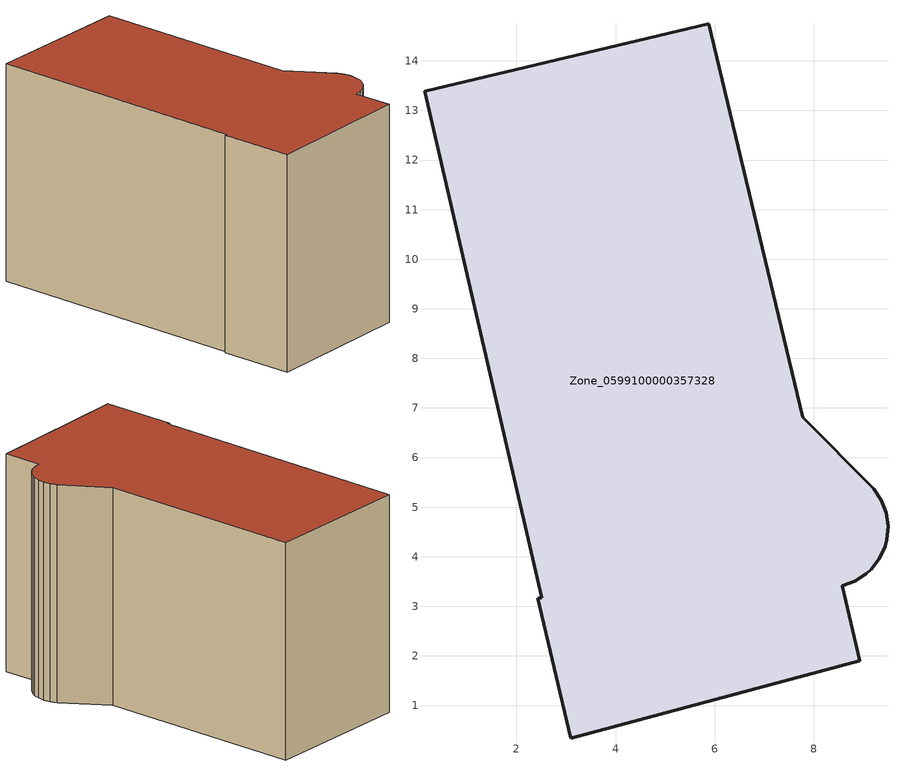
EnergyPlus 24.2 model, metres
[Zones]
Zone_0599100000357328
 floor ground (C_G): 2.42,3.17 2.51,3.17 0.15,13.38 5.88,14.75 7.77,6.81 9.21,5.37 9.36,5.14 9.46,4.89 9.49,4.62 9.47,4.34 9.44,4.21 9.32,3.96 9.15,3.75 9.05,3.65 8.82,3.5 8.57,3.41 8.93,1.9 3.1,0.34 z0
 wall outside (C_F): 3.1,0.34 8.93,1.9 8.57,3.41 8.82,3.5 9.05,3.65 9.15,3.75 9.32,3.96 9.44,4.21 9.47,4.34 9.49,4.62 9.46,4.89 9.36,5.14 9.21,5.37 7.77,6.81 5.88,14.75 0.15,13.38 2.51,3.17 2.42,3.17 3.1,0.34 z0:8.57
 roof outside (C_R): 2.51,3.17 2.42,3.17 3.1,0.34 8.93,1.9 8.57,3.41 8.82,3.5 9.05,3.65 9.15,3.75 9.32,3.96 9.44,4.21 9.47,4.34 9.49,4.62 9.46,4.89 9.36,5.14 9.21,5.37 7.77,6.81 5.88,14.75 0.15,13.38 z8.57
[BUILDING]
Pand.0599100000357328: North Axis=0; Terrain=City; Loads Convergence Tolerance Value=0.04; Temperature Convergence Tolerance Value=0.4; Solar Distribution=FullExterior; Maximum Number of Warmup Days=25; Minimum Number of Warmup Days=1
[Site:Location]
Rotterdam.The.Hague.AP_ZH_NLD Design_Conditions: Latitude=51.96; Longitude=4.45; Time Zone=1; Elevation=-4.5
[SITE:GROUNDTEMPERATURE:BUILDINGSURFACE]
18, 18, 18, 18, 18, 18, 18, 18, 18, 18, 18, 18
[MATERIAL] Thermal Absorptance=0.9; Solar Absorptance=0.7; Visible Absorptance=0.7
Name | Roughness | Thickness | Conductivity | Density | Specific Heat
G.D.1992-2005 | MediumSmooth | 0.15 | 0.06 | 540 | 1210
F.D.1992-2005 | Rough | 0.3 | 0.12 | 1920 | 840
R.D.1992-2005 | MediumRough | 0.2 | 0.08 | 1500 | 1000
[CONSTRUCTION]
C_G: G.D.1992-2005
C_F: F.D.1992-2005
C_R: R.D.1992-2005
[ZONE]
Zone_0599100000357328: Type=1; Multiplier=1; Ceiling Height=Autocalculate; Volume=Autocalculate; Floor Area=autocalculate; Part of Total Floor Area=Yes
[ZONEINFILTRATION:DESIGNFLOWRATE]
Infil_Zone_0599100000357328: Zone or ZoneList or Space or SpaceList=Zone_0599100000357328; Schedule=AlwaysOn; Design Flow Rate Calculation Method=Flow/Area; Flow Rate per Floor Area=0.0021; Constant Term Coefficient=1; Temperature Term Coefficient=0; Velocity Term Coefficient=0; Velocity Squared Term Coefficient=0
[HVACTEMPLATE:ZONE:IDEALLOADSAIRSYSTEM]
Zone_0599100000357328: Maximum Heating Supply Air Temperature=50; Minimum Cooling Supply Air Temperature=13; Maximum Heating Supply Air Humidity Ratio=0.0156; Minimum Cooling Supply Air Humidity Ratio=0.0077; Heating Limit=NoLimit; Cooling Limit=NoLimit; Dehumidification Control Type=ConstantSensibleHeatRatio; Cooling Sensible Heat Ratio=0.7; Dehumidification Setpoint=60; Humidification Control Type=None; Humidification Setpoint=30; Outdoor Air Method=None; Outdoor Air Flow Rate per Person=0.00944; Outdoor Air Flow Rate per Zone Floor Area=0; Outdoor Air Flow Rate per Zone=0; Demand Controlled Ventilation Type=None; Outdoor Air Economizer Type=NoEconomizer; Heat Recovery Type=None; Sensible Heat Recovery Effectiveness=0.7; Latent Heat Recovery Effectiveness=0.65
[ZONECONTROL:THERMOSTAT]
ThermostatControl_Zone_0599100000357328: Zone or ZoneList=Zone_0599100000357328; Control Type Schedule=DualSetpointControlType; Control 1=Thermostat_Zone_0599100000357328; Temperature Difference Between Cutout And Setpoint=0
[THERMOSTATSETPOINT:DUALSETPOINT]
Thermostat_Zone_0599100000357328: Heating Setpoint Temperature Schedule=HeatingSetpoint_Zone_0599100000357328; Cooling Setpoint Temperature Schedule=CoolingSetpoint_Zone_0599100000357328
[SCHEDULE:COMPACT]
HeatingSetpoint_Zone_0599100000357328: Through: 12/31, For: AllDays, Until: 24:00, 21
CoolingSetpoint_Zone_0599100000357328: Through: 12/31, For: AllDays, Until: 24:00, 24
DualSetpointControlType: Through: 12/31, For: AllDays, Until: 24:00, 4
AlwaysOn: Through: 12/31, For: AllDays, Until: 24:00, 1
